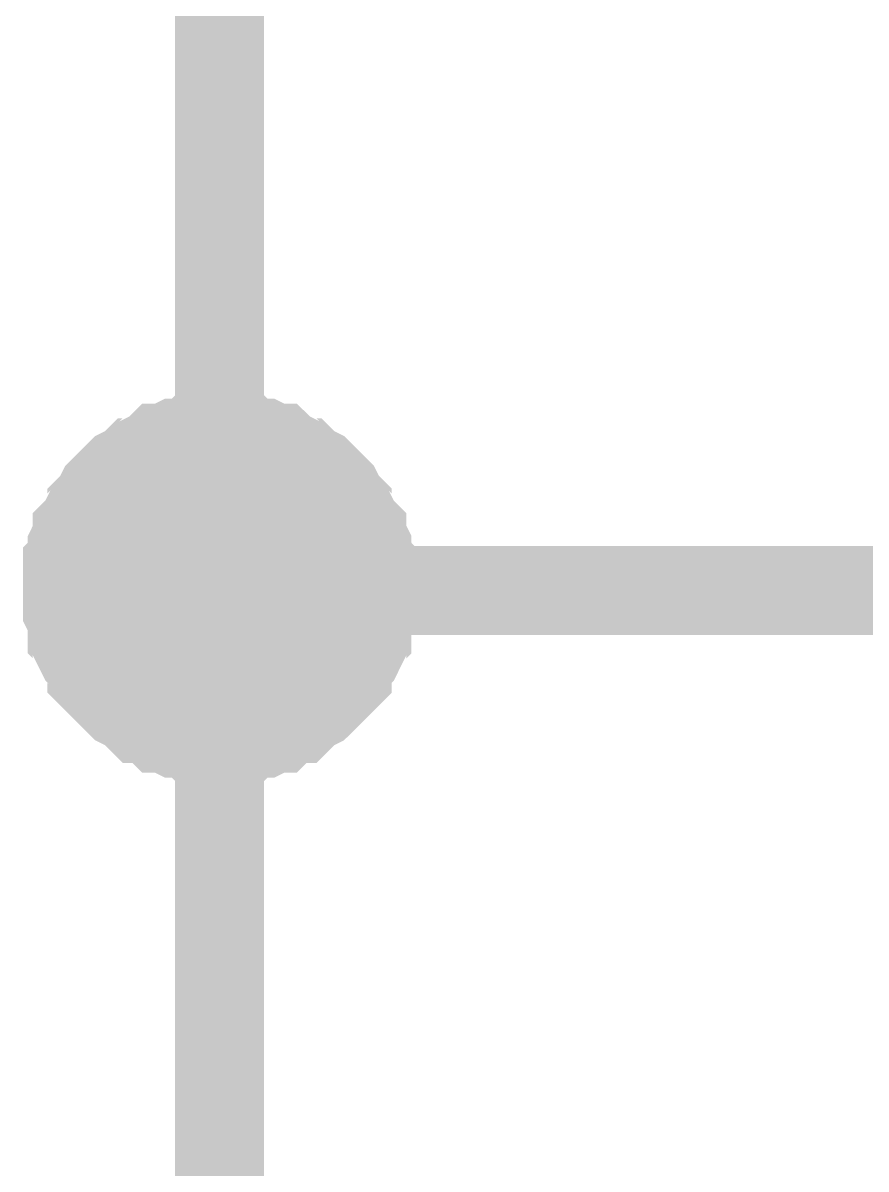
# Model space of a CAD drawing. Header units: millimetres. Extents: x 0 to 420, y 0 to 297.
# Drawn here: x 83.152 to 85.993, y 113.036 to 116.897 of the extents above; entities that cross this region are included whole.
import ezdxf

# ---------------------------------------------------------------- set-up
doc = ezdxf.new("R2010")
doc.units = ezdxf.units.MM
doc.layers.add('Sheet', color=255, linetype='Continuous')

msp = doc.modelspace()

# ---------------------------------------------------------------- linework, layer by layer
at = {"layer": 'Sheet'}
for points, const_width in [([(83.8146, 137.4883), (83.8146, 133.746), (83.8146, 129.9872), (83.8146, 126.2449), (83.8146, 122.486), (83.8146, 118.7437), (83.8146, 114.9848), (83.8146, 111.2425), (83.8146, 107.5002)], 0.2997), ([(83.3015, 114.9848), (83.3015, 115.018), (83.3015, 115.0345), (83.3015, 115.0676), (83.3181, 115.0842), (83.3181, 115.1173), (83.3181, 115.1339), (83.3346, 115.167), (83.3346, 115.1835), (83.3512, 115.2001), (83.3677, 115.2332), (83.3843, 115.2498), (83.3843, 115.2663), (83.4009, 115.2829), (83.4174, 115.316), (83.434, 115.3326), (83.4505, 115.3491), (83.4671, 115.3657), (83.4836, 115.3822), (83.5167, 115.3988), (83.5333, 115.4154), (83.5498, 115.4154), (83.5664, 115.4319), (83.5995, 115.4485), (83.616, 115.465), (83.6326, 115.465), (83.6657, 115.4816), (83.6822, 115.4816), (83.7153, 115.4816), (83.7319, 115.4982), (83.765, 115.4982), (83.7815, 115.4982), (83.8146, 115.4982)], 0.2997), ([(83.3015, 114.9848), (83.3015, 115.018), (83.3015, 115.0345), (83.3015, 115.0676), (83.3181, 115.0842), (83.3181, 115.1173), (83.3181, 115.1339), (83.3346, 115.167), (83.3346, 115.1835), (83.3512, 115.2001), (83.3677, 115.2332), (83.3843, 115.2498), (83.3843, 115.2663), (83.4009, 115.2829), (83.4174, 115.316), (83.434, 115.3326), (83.4505, 115.3491), (83.4671, 115.3657), (83.4836, 115.3822), (83.5167, 115.3988), (83.5333, 115.4154), (83.5498, 115.4154), (83.5664, 115.4319), (83.5995, 115.4485), (83.616, 115.465), (83.6326, 115.465), (83.6657, 115.4816), (83.6822, 115.4816), (83.7153, 115.4816), (83.7319, 115.4982), (83.765, 115.4982), (83.7815, 115.4982), (83.8146, 115.4982)], 0.2997), ([(83.3015, 114.9848), (83.3015, 115.018), (83.3015, 115.0345), (83.3015, 115.0676), (83.3181, 115.0842), (83.3181, 115.1173), (83.3181, 115.1339), (83.3346, 115.167), (83.3346, 115.1835), (83.3512, 115.2001), (83.3677, 115.2332), (83.3843, 115.2498), (83.3843, 115.2663), (83.4009, 115.2829), (83.4174, 115.316), (83.434, 115.3326), (83.4505, 115.3491), (83.4671, 115.3657), (83.4836, 115.3822), (83.5167, 115.3988), (83.5333, 115.4154), (83.5498, 115.4154), (83.5664, 115.4319), (83.5995, 115.4485), (83.616, 115.465), (83.6326, 115.465), (83.6657, 115.4816), (83.6822, 115.4816), (83.7153, 115.4816), (83.7319, 115.4982), (83.765, 115.4982), (83.7815, 115.4982), (83.8146, 115.4982)], 0.2997), ([(83.3015, 114.9848), (83.3015, 115.018), (83.3015, 115.0345), (83.3015, 115.0676), (83.3181, 115.0842), (83.3181, 115.1173), (83.3181, 115.1339), (83.3346, 115.167), (83.3346, 115.1835), (83.3512, 115.2001), (83.3677, 115.2332), (83.3843, 115.2498), (83.3843, 115.2663), (83.4009, 115.2829), (83.4174, 115.316), (83.434, 115.3326), (83.4505, 115.3491), (83.4671, 115.3657), (83.4836, 115.3822), (83.5167, 115.3988), (83.5333, 115.4154), (83.5498, 115.4154), (83.5664, 115.4319), (83.5995, 115.4485), (83.616, 115.465), (83.6326, 115.465), (83.6657, 115.4816), (83.6822, 115.4816), (83.7153, 115.4816), (83.7319, 115.4982), (83.765, 115.4982), (83.7815, 115.4982), (83.8146, 115.4982)], 0.2997), ([(83.3015, 114.9848), (83.3015, 115.018), (83.3015, 115.0345), (83.3015, 115.0676), (83.3181, 115.0842), (83.3181, 115.1173), (83.3181, 115.1339), (83.3346, 115.167), (83.3346, 115.1835), (83.3512, 115.2001), (83.3677, 115.2332), (83.3843, 115.2498), (83.3843, 115.2663), (83.4009, 115.2829), (83.4174, 115.316), (83.434, 115.3326), (83.4505, 115.3491), (83.4671, 115.3657), (83.4836, 115.3822), (83.5167, 115.3988), (83.5333, 115.4154), (83.5498, 115.4154), (83.5664, 115.4319), (83.5995, 115.4485), (83.616, 115.465), (83.6326, 115.465), (83.6657, 115.4816), (83.6822, 115.4816), (83.7153, 115.4816), (83.7319, 115.4982), (83.765, 115.4982), (83.7815, 115.4982), (83.8146, 115.4982)], 0.2997), ([(83.8146, 115.4982), (83.8146, 115.4982)], 0.2997), ([(83.8146, 115.4982), (83.8477, 115.4982), (83.8643, 115.4982), (83.8974, 115.4982), (83.9139, 115.4816), (83.947, 115.4816), (83.9636, 115.4816), (83.9967, 115.465), (84.0132, 115.465), (84.0298, 115.4485), (84.0629, 115.4319), (84.0794, 115.4154), (84.096, 115.4154), (84.1125, 115.3988), (84.1456, 115.3822), (84.1622, 115.3657), (84.1788, 115.3491), (84.1953, 115.3326), (84.2119, 115.316), (84.2284, 115.2829), (84.245, 115.2663), (84.245, 115.2498), (84.2615, 115.2332), (84.2781, 115.2001), (84.2946, 115.1835), (84.2946, 115.167), (84.3112, 115.1339), (84.3112, 115.1173), (84.3112, 115.0842), (84.3277, 115.0676), (84.3277, 115.0345), (84.3277, 115.018), (84.3277, 114.9848)], 0.2997), ([(83.8146, 115.4982), (83.8146, 115.4982)], 0.2997), ([(83.8146, 115.4982), (83.8477, 115.4982), (83.8643, 115.4982), (83.8974, 115.4982), (83.9139, 115.4816), (83.947, 115.4816), (83.9636, 115.4816), (83.9967, 115.465), (84.0132, 115.465), (84.0298, 115.4485), (84.0629, 115.4319), (84.0794, 115.4154), (84.096, 115.4154), (84.1125, 115.3988), (84.1456, 115.3822), (84.1622, 115.3657), (84.1788, 115.3491), (84.1953, 115.3326), (84.2119, 115.316), (84.2284, 115.2829), (84.245, 115.2663), (84.245, 115.2498), (84.2615, 115.2332), (84.2781, 115.2001), (84.2946, 115.1835), (84.2946, 115.167), (84.3112, 115.1339), (84.3112, 115.1173), (84.3112, 115.0842), (84.3277, 115.0676), (84.3277, 115.0345), (84.3277, 115.018), (84.3277, 114.9848)], 0.2997), ([(83.8146, 115.4982), (83.8146, 115.4982)], 0.2997), ([(83.8146, 115.4982), (83.8477, 115.4982), (83.8643, 115.4982), (83.8974, 115.4982), (83.9139, 115.4816), (83.947, 115.4816), (83.9636, 115.4816), (83.9967, 115.465), (84.0132, 115.465), (84.0298, 115.4485), (84.0629, 115.4319), (84.0794, 115.4154), (84.096, 115.4154), (84.1125, 115.3988), (84.1456, 115.3822), (84.1622, 115.3657), (84.1788, 115.3491), (84.1953, 115.3326), (84.2119, 115.316), (84.2284, 115.2829), (84.245, 115.2663), (84.245, 115.2498), (84.2615, 115.2332), (84.2781, 115.2001), (84.2946, 115.1835), (84.2946, 115.167), (84.3112, 115.1339), (84.3112, 115.1173), (84.3112, 115.0842), (84.3277, 115.0676), (84.3277, 115.0345), (84.3277, 115.018), (84.3277, 114.9848)], 0.2997), ([(83.8146, 115.4982), (83.8146, 115.4982)], 0.2997), ([(83.8146, 115.4982), (83.8477, 115.4982), (83.8643, 115.4982), (83.8974, 115.4982), (83.9139, 115.4816), (83.947, 115.4816), (83.9636, 115.4816), (83.9967, 115.465), (84.0132, 115.465), (84.0298, 115.4485), (84.0629, 115.4319), (84.0794, 115.4154), (84.096, 115.4154), (84.1125, 115.3988), (84.1456, 115.3822), (84.1622, 115.3657), (84.1788, 115.3491), (84.1953, 115.3326), (84.2119, 115.316), (84.2284, 115.2829), (84.245, 115.2663), (84.245, 115.2498), (84.2615, 115.2332), (84.2781, 115.2001), (84.2946, 115.1835), (84.2946, 115.167), (84.3112, 115.1339), (84.3112, 115.1173), (84.3112, 115.0842), (84.3277, 115.0676), (84.3277, 115.0345), (84.3277, 115.018), (84.3277, 114.9848)], 0.2997), ([(83.8146, 115.4982), (83.8146, 115.4982)], 0.2997), ([(83.8146, 115.4982), (83.8477, 115.4982), (83.8643, 115.4982), (83.8974, 115.4982), (83.9139, 115.4816), (83.947, 115.4816), (83.9636, 115.4816), (83.9967, 115.465), (84.0132, 115.465), (84.0298, 115.4485), (84.0629, 115.4319), (84.0794, 115.4154), (84.096, 115.4154), (84.1125, 115.3988), (84.1456, 115.3822), (84.1622, 115.3657), (84.1788, 115.3491), (84.1953, 115.3326), (84.2119, 115.316), (84.2284, 115.2829), (84.245, 115.2663), (84.245, 115.2498), (84.2615, 115.2332), (84.2781, 115.2001), (84.2946, 115.1835), (84.2946, 115.167), (84.3112, 115.1339), (84.3112, 115.1173), (84.3112, 115.0842), (84.3277, 115.0676), (84.3277, 115.0345), (84.3277, 115.018), (84.3277, 114.9848)], 0.2997), ([(83.3015, 114.9848), (83.3015, 115.018), (83.3015, 115.0345), (83.3015, 115.0676), (83.3181, 115.0842), (83.3181, 115.1173), (83.3181, 115.1339), (83.3346, 115.167), (83.3346, 115.1835), (83.3512, 115.2001), (83.3677, 115.2332), (83.3843, 115.2498), (83.3843, 115.2663), (83.4009, 115.2829), (83.4174, 115.316), (83.434, 115.3326), (83.4505, 115.3491), (83.4671, 115.3657), (83.4836, 115.3822), (83.5167, 115.3988), (83.5333, 115.4154), (83.5498, 115.4154), (83.5664, 115.4319), (83.5995, 115.4485), (83.616, 115.465), (83.6326, 115.465), (83.6657, 115.4816), (83.6822, 115.4816), (83.7153, 115.4816), (83.7319, 115.4982), (83.765, 115.4982), (83.7815, 115.4982), (83.8146, 115.4982)], 0.0991), ([(83.3015, 114.9848), (83.3015, 115.018), (83.3015, 115.0345), (83.3015, 115.0676), (83.3181, 115.0842), (83.3181, 115.1173), (83.3181, 115.1339), (83.3346, 115.167), (83.3346, 115.1835), (83.3512, 115.2001), (83.3677, 115.2332), (83.3843, 115.2498), (83.3843, 115.2663), (83.4009, 115.2829), (83.4174, 115.316), (83.434, 115.3326), (83.4505, 115.3491), (83.4671, 115.3657), (83.4836, 115.3822), (83.5167, 115.3988), (83.5333, 115.4154), (83.5498, 115.4154), (83.5664, 115.4319), (83.5995, 115.4485), (83.616, 115.465), (83.6326, 115.465), (83.6657, 115.4816), (83.6822, 115.4816), (83.7153, 115.4816), (83.7319, 115.4982), (83.765, 115.4982), (83.7815, 115.4982), (83.8146, 115.4982)], 0.0991), ([(83.3015, 114.9848), (83.3015, 115.018), (83.3015, 115.0345), (83.3015, 115.0676), (83.3181, 115.0842), (83.3181, 115.1173), (83.3181, 115.1339), (83.3346, 115.167), (83.3346, 115.1835), (83.3512, 115.2001), (83.3677, 115.2332), (83.3843, 115.2498), (83.3843, 115.2663), (83.4009, 115.2829), (83.4174, 115.316), (83.434, 115.3326), (83.4505, 115.3491), (83.4671, 115.3657), (83.4836, 115.3822), (83.5167, 115.3988), (83.5333, 115.4154), (83.5498, 115.4154), (83.5664, 115.4319), (83.5995, 115.4485), (83.616, 115.465), (83.6326, 115.465), (83.6657, 115.4816), (83.6822, 115.4816), (83.7153, 115.4816), (83.7319, 115.4982), (83.765, 115.4982), (83.7815, 115.4982), (83.8146, 115.4982)], 0.0991), ([(83.3015, 114.9848), (83.3015, 115.018), (83.3015, 115.0345), (83.3015, 115.0676), (83.3181, 115.0842), (83.3181, 115.1173), (83.3181, 115.1339), (83.3346, 115.167), (83.3346, 115.1835), (83.3512, 115.2001), (83.3677, 115.2332), (83.3843, 115.2498), (83.3843, 115.2663), (83.4009, 115.2829), (83.4174, 115.316), (83.434, 115.3326), (83.4505, 115.3491), (83.4671, 115.3657), (83.4836, 115.3822), (83.5167, 115.3988), (83.5333, 115.4154), (83.5498, 115.4154), (83.5664, 115.4319), (83.5995, 115.4485), (83.616, 115.465), (83.6326, 115.465), (83.6657, 115.4816), (83.6822, 115.4816), (83.7153, 115.4816), (83.7319, 115.4982), (83.765, 115.4982), (83.7815, 115.4982), (83.8146, 115.4982)], 0.0991), ([(83.3015, 114.9848), (83.3015, 115.018), (83.3015, 115.0345), (83.3015, 115.0676), (83.3181, 115.0842), (83.3181, 115.1173), (83.3181, 115.1339), (83.3346, 115.167), (83.3346, 115.1835), (83.3512, 115.2001), (83.3677, 115.2332), (83.3843, 115.2498), (83.3843, 115.2663), (83.4009, 115.2829), (83.4174, 115.316), (83.434, 115.3326), (83.4505, 115.3491), (83.4671, 115.3657), (83.4836, 115.3822), (83.5167, 115.3988), (83.5333, 115.4154), (83.5498, 115.4154), (83.5664, 115.4319), (83.5995, 115.4485), (83.616, 115.465), (83.6326, 115.465), (83.6657, 115.4816), (83.6822, 115.4816), (83.7153, 115.4816), (83.7319, 115.4982), (83.765, 115.4982), (83.7815, 115.4982), (83.8146, 115.4982)], 0.0991), ([(83.8146, 115.4982), (83.8146, 115.4982)], 0.0991), ([(83.8146, 115.4982), (83.8477, 115.4982), (83.8643, 115.4982), (83.8974, 115.4982), (83.9139, 115.4816), (83.947, 115.4816), (83.9636, 115.4816), (83.9967, 115.465), (84.0132, 115.465), (84.0298, 115.4485), (84.0629, 115.4319), (84.0794, 115.4154), (84.096, 115.4154), (84.1125, 115.3988), (84.1456, 115.3822), (84.1622, 115.3657), (84.1788, 115.3491), (84.1953, 115.3326), (84.2119, 115.316), (84.2284, 115.2829), (84.245, 115.2663), (84.245, 115.2498), (84.2615, 115.2332), (84.2781, 115.2001), (84.2946, 115.1835), (84.2946, 115.167), (84.3112, 115.1339), (84.3112, 115.1173), (84.3112, 115.0842), (84.3277, 115.0676), (84.3277, 115.0345), (84.3277, 115.018), (84.3277, 114.9848)], 0.0991), ([(83.8146, 115.4982), (83.8146, 115.4982)], 0.0991), ([(83.8146, 115.4982), (83.8477, 115.4982), (83.8643, 115.4982), (83.8974, 115.4982), (83.9139, 115.4816), (83.947, 115.4816), (83.9636, 115.4816), (83.9967, 115.465), (84.0132, 115.465), (84.0298, 115.4485), (84.0629, 115.4319), (84.0794, 115.4154), (84.096, 115.4154), (84.1125, 115.3988), (84.1456, 115.3822), (84.1622, 115.3657), (84.1788, 115.3491), (84.1953, 115.3326), (84.2119, 115.316), (84.2284, 115.2829), (84.245, 115.2663), (84.245, 115.2498), (84.2615, 115.2332), (84.2781, 115.2001), (84.2946, 115.1835), (84.2946, 115.167), (84.3112, 115.1339), (84.3112, 115.1173), (84.3112, 115.0842), (84.3277, 115.0676), (84.3277, 115.0345), (84.3277, 115.018), (84.3277, 114.9848)], 0.0991), ([(83.8146, 115.4982), (83.8146, 115.4982)], 0.0991), ([(83.8146, 115.4982), (83.8477, 115.4982), (83.8643, 115.4982), (83.8974, 115.4982), (83.9139, 115.4816), (83.947, 115.4816), (83.9636, 115.4816), (83.9967, 115.465), (84.0132, 115.465), (84.0298, 115.4485), (84.0629, 115.4319), (84.0794, 115.4154), (84.096, 115.4154), (84.1125, 115.3988), (84.1456, 115.3822), (84.1622, 115.3657), (84.1788, 115.3491), (84.1953, 115.3326), (84.2119, 115.316), (84.2284, 115.2829), (84.245, 115.2663), (84.245, 115.2498), (84.2615, 115.2332), (84.2781, 115.2001), (84.2946, 115.1835), (84.2946, 115.167), (84.3112, 115.1339), (84.3112, 115.1173), (84.3112, 115.0842), (84.3277, 115.0676), (84.3277, 115.0345), (84.3277, 115.018), (84.3277, 114.9848)], 0.0991), ([(83.8146, 115.4982), (83.8146, 115.4982)], 0.0991), ([(83.8146, 115.4982), (83.8477, 115.4982), (83.8643, 115.4982), (83.8974, 115.4982), (83.9139, 115.4816), (83.947, 115.4816), (83.9636, 115.4816), (83.9967, 115.465), (84.0132, 115.465), (84.0298, 115.4485), (84.0629, 115.4319), (84.0794, 115.4154), (84.096, 115.4154), (84.1125, 115.3988), (84.1456, 115.3822), (84.1622, 115.3657), (84.1788, 115.3491), (84.1953, 115.3326), (84.2119, 115.316), (84.2284, 115.2829), (84.245, 115.2663), (84.245, 115.2498), (84.2615, 115.2332), (84.2781, 115.2001), (84.2946, 115.1835), (84.2946, 115.167), (84.3112, 115.1339), (84.3112, 115.1173), (84.3112, 115.0842), (84.3277, 115.0676), (84.3277, 115.0345), (84.3277, 115.018), (84.3277, 114.9848)], 0.0991), ([(83.8146, 115.4982), (83.8146, 115.4982)], 0.0991), ([(83.8146, 115.4982), (83.8477, 115.4982), (83.8643, 115.4982), (83.8974, 115.4982), (83.9139, 115.4816), (83.947, 115.4816), (83.9636, 115.4816), (83.9967, 115.465), (84.0132, 115.465), (84.0298, 115.4485), (84.0629, 115.4319), (84.0794, 115.4154), (84.096, 115.4154), (84.1125, 115.3988), (84.1456, 115.3822), (84.1622, 115.3657), (84.1788, 115.3491), (84.1953, 115.3326), (84.2119, 115.316), (84.2284, 115.2829), (84.245, 115.2663), (84.245, 115.2498), (84.2615, 115.2332), (84.2781, 115.2001), (84.2946, 115.1835), (84.2946, 115.167), (84.3112, 115.1339), (84.3112, 115.1173), (84.3112, 115.0842), (84.3277, 115.0676), (84.3277, 115.0345), (84.3277, 115.018), (84.3277, 114.9848)], 0.0991), ([(83.8146, 114.4881), (83.7815, 114.4881), (83.765, 114.4881), (83.7319, 114.4881), (83.7153, 114.5046), (83.6822, 114.5046), (83.6657, 114.5046), (83.6326, 114.5212), (83.616, 114.5212), (83.5995, 114.5377), (83.5664, 114.5543), (83.5498, 114.5543), (83.5333, 114.5709), (83.5167, 114.5874), (83.4836, 114.604), (83.4671, 114.6205), (83.4505, 114.6371), (83.434, 114.6537), (83.4174, 114.6702), (83.4009, 114.6868), (83.3843, 114.7033), (83.3843, 114.7365), (83.3677, 114.753), (83.3512, 114.7696), (83.3346, 114.8027), (83.3346, 114.8192), (83.3181, 114.8358), (83.3181, 114.8689), (83.3181, 114.8855), (83.3015, 114.9186), (83.3015, 114.9352), (83.3015, 114.9683), (83.3015, 114.9848)], 0.2997), ([(83.3015, 114.9848), (83.3015, 114.9848)], 0.2997), ([(83.8146, 114.4881), (83.7815, 114.4881), (83.765, 114.4881), (83.7319, 114.4881), (83.7153, 114.5046), (83.6822, 114.5046), (83.6657, 114.5046), (83.6326, 114.5212), (83.616, 114.5212), (83.5995, 114.5377), (83.5664, 114.5543), (83.5498, 114.5543), (83.5333, 114.5709), (83.5167, 114.5874), (83.4836, 114.604), (83.4671, 114.6205), (83.4505, 114.6371), (83.434, 114.6537), (83.4174, 114.6702), (83.4009, 114.6868), (83.3843, 114.7033), (83.3843, 114.7365), (83.3677, 114.753), (83.3512, 114.7696), (83.3346, 114.8027), (83.3346, 114.8192), (83.3181, 114.8358), (83.3181, 114.8689), (83.3181, 114.8855), (83.3015, 114.9186), (83.3015, 114.9352), (83.3015, 114.9683), (83.3015, 114.9848)], 0.2997), ([(83.3015, 114.9848), (83.3015, 114.9848)], 0.2997), ([(83.8146, 114.4881), (83.7815, 114.4881), (83.765, 114.4881), (83.7319, 114.4881), (83.7153, 114.5046), (83.6822, 114.5046), (83.6657, 114.5046), (83.6326, 114.5212), (83.616, 114.5212), (83.5995, 114.5377), (83.5664, 114.5543), (83.5498, 114.5543), (83.5333, 114.5709), (83.5167, 114.5874), (83.4836, 114.604), (83.4671, 114.6205), (83.4505, 114.6371), (83.434, 114.6537), (83.4174, 114.6702), (83.4009, 114.6868), (83.3843, 114.7033), (83.3843, 114.7365), (83.3677, 114.753), (83.3512, 114.7696), (83.3346, 114.8027), (83.3346, 114.8192), (83.3181, 114.8358), (83.3181, 114.8689), (83.3181, 114.8855), (83.3015, 114.9186), (83.3015, 114.9352), (83.3015, 114.9683), (83.3015, 114.9848)], 0.2997), ([(83.3015, 114.9848), (83.3015, 114.9848)], 0.2997), ([(83.8146, 114.4881), (83.7815, 114.4881), (83.765, 114.4881), (83.7319, 114.4881), (83.7153, 114.5046), (83.6822, 114.5046), (83.6657, 114.5046), (83.6326, 114.5212), (83.616, 114.5212), (83.5995, 114.5377), (83.5664, 114.5543), (83.5498, 114.5543), (83.5333, 114.5709), (83.5167, 114.5874), (83.4836, 114.604), (83.4671, 114.6205), (83.4505, 114.6371), (83.434, 114.6537), (83.4174, 114.6702), (83.4009, 114.6868), (83.3843, 114.7033), (83.3843, 114.7365), (83.3677, 114.753), (83.3512, 114.7696), (83.3346, 114.8027), (83.3346, 114.8192), (83.3181, 114.8358), (83.3181, 114.8689), (83.3181, 114.8855), (83.3015, 114.9186), (83.3015, 114.9352), (83.3015, 114.9683), (83.3015, 114.9848)], 0.2997), ([(83.3015, 114.9848), (83.3015, 114.9848)], 0.2997), ([(83.8146, 114.4881), (83.7815, 114.4881), (83.765, 114.4881), (83.7319, 114.4881), (83.7153, 114.5046), (83.6822, 114.5046), (83.6657, 114.5046), (83.6326, 114.5212), (83.616, 114.5212), (83.5995, 114.5377), (83.5664, 114.5543), (83.5498, 114.5543), (83.5333, 114.5709), (83.5167, 114.5874), (83.4836, 114.604), (83.4671, 114.6205), (83.4505, 114.6371), (83.434, 114.6537), (83.4174, 114.6702), (83.4009, 114.6868), (83.3843, 114.7033), (83.3843, 114.7365), (83.3677, 114.753), (83.3512, 114.7696), (83.3346, 114.8027), (83.3346, 114.8192), (83.3181, 114.8358), (83.3181, 114.8689), (83.3181, 114.8855), (83.3015, 114.9186), (83.3015, 114.9352), (83.3015, 114.9683), (83.3015, 114.9848)], 0.2997), ([(83.3015, 114.9848), (83.3015, 114.9848)], 0.2997), ([(84.3277, 114.9848), (84.3277, 114.9683), (84.3277, 114.9352), (84.3277, 114.9186), (84.3112, 114.8855), (84.3112, 114.8689), (84.3112, 114.8358), (84.2946, 114.8192), (84.2946, 114.8027), (84.2781, 114.7696), (84.2615, 114.753), (84.245, 114.7365), (84.245, 114.7033), (84.2284, 114.6868), (84.2119, 114.6702), (84.1953, 114.6537), (84.1788, 114.6371), (84.1622, 114.6205), (84.1456, 114.604), (84.1125, 114.5874), (84.096, 114.5709), (84.0794, 114.5543), (84.0629, 114.5543), (84.0298, 114.5377), (84.0132, 114.5212), (83.9967, 114.5212), (83.9636, 114.5046), (83.947, 114.5046), (83.9139, 114.5046), (83.8974, 114.4881), (83.8643, 114.4881), (83.8477, 114.4881), (83.8146, 114.4881)], 0.2997), ([(86.3138, 114.9848), (83.8146, 114.9848)], 0.2997), ([(84.3277, 114.9848), (84.3277, 114.9683), (84.3277, 114.9352), (84.3277, 114.9186), (84.3112, 114.8855), (84.3112, 114.8689), (84.3112, 114.8358), (84.2946, 114.8192), (84.2946, 114.8027), (84.2781, 114.7696), (84.2615, 114.753), (84.245, 114.7365), (84.245, 114.7033), (84.2284, 114.6868), (84.2119, 114.6702), (84.1953, 114.6537), (84.1788, 114.6371), (84.1622, 114.6205), (84.1456, 114.604), (84.1125, 114.5874), (84.096, 114.5709), (84.0794, 114.5543), (84.0629, 114.5543), (84.0298, 114.5377), (84.0132, 114.5212), (83.9967, 114.5212), (83.9636, 114.5046), (83.947, 114.5046), (83.9139, 114.5046), (83.8974, 114.4881), (83.8643, 114.4881), (83.8477, 114.4881), (83.8146, 114.4881)], 0.2997), ([(84.3277, 114.9848), (84.3277, 114.9683), (84.3277, 114.9352), (84.3277, 114.9186), (84.3112, 114.8855), (84.3112, 114.8689), (84.3112, 114.8358), (84.2946, 114.8192), (84.2946, 114.8027), (84.2781, 114.7696), (84.2615, 114.753), (84.245, 114.7365), (84.245, 114.7033), (84.2284, 114.6868), (84.2119, 114.6702), (84.1953, 114.6537), (84.1788, 114.6371), (84.1622, 114.6205), (84.1456, 114.604), (84.1125, 114.5874), (84.096, 114.5709), (84.0794, 114.5543), (84.0629, 114.5543), (84.0298, 114.5377), (84.0132, 114.5212), (83.9967, 114.5212), (83.9636, 114.5046), (83.947, 114.5046), (83.9139, 114.5046), (83.8974, 114.4881), (83.8643, 114.4881), (83.8477, 114.4881), (83.8146, 114.4881)], 0.2997), ([(84.3277, 114.9848), (84.3277, 114.9683), (84.3277, 114.9352), (84.3277, 114.9186), (84.3112, 114.8855), (84.3112, 114.8689), (84.3112, 114.8358), (84.2946, 114.8192), (84.2946, 114.8027), (84.2781, 114.7696), (84.2615, 114.753), (84.245, 114.7365), (84.245, 114.7033), (84.2284, 114.6868), (84.2119, 114.6702), (84.1953, 114.6537), (84.1788, 114.6371), (84.1622, 114.6205), (84.1456, 114.604), (84.1125, 114.5874), (84.096, 114.5709), (84.0794, 114.5543), (84.0629, 114.5543), (84.0298, 114.5377), (84.0132, 114.5212), (83.9967, 114.5212), (83.9636, 114.5046), (83.947, 114.5046), (83.9139, 114.5046), (83.8974, 114.4881), (83.8643, 114.4881), (83.8477, 114.4881), (83.8146, 114.4881)], 0.2997), ([(84.3277, 114.9848), (84.3277, 114.9683), (84.3277, 114.9352), (84.3277, 114.9186), (84.3112, 114.8855), (84.3112, 114.8689), (84.3112, 114.8358), (84.2946, 114.8192), (84.2946, 114.8027), (84.2781, 114.7696), (84.2615, 114.753), (84.245, 114.7365), (84.245, 114.7033), (84.2284, 114.6868), (84.2119, 114.6702), (84.1953, 114.6537), (84.1788, 114.6371), (84.1622, 114.6205), (84.1456, 114.604), (84.1125, 114.5874), (84.096, 114.5709), (84.0794, 114.5543), (84.0629, 114.5543), (84.0298, 114.5377), (84.0132, 114.5212), (83.9967, 114.5212), (83.9636, 114.5046), (83.947, 114.5046), (83.9139, 114.5046), (83.8974, 114.4881), (83.8643, 114.4881), (83.8477, 114.4881), (83.8146, 114.4881)], 0.2997), ([(84.3277, 114.9848), (84.3277, 114.9848), (84.3277, 114.9848), (84.3277, 114.9848), (84.3277, 114.9848), (84.3277, 114.9848), (84.3277, 114.9848), (84.3277, 114.9848), (84.3277, 114.9848), (84.3277, 114.9848), (84.3277, 114.9848), (84.3277, 114.9848), (84.3277, 114.9848), (84.3277, 114.9848), (84.3277, 114.9848), (84.3277, 114.9848), (84.3277, 114.9848), (84.3277, 114.9848), (84.3277, 114.9848), (84.3277, 114.9848), (84.3277, 114.9848), (84.3277, 114.9848), (84.3277, 114.9848), (84.3277, 114.9848), (84.3277, 114.9848), (84.3277, 114.9848), (84.3277, 114.9848), (84.3277, 114.9848), (84.3277, 114.9848), (84.3277, 114.9848), (84.3277, 114.9848), (84.3277, 114.9848), (84.3277, 114.9848)], 0.2997), ([(84.3277, 114.9848), (84.3277, 114.9848)], 0.2997), ([(84.3277, 114.9848), (84.3277, 114.9848), (84.3277, 114.9848), (84.3277, 114.9848), (84.3277, 114.9848), (84.3277, 114.9848), (84.3277, 114.9848), (84.3277, 114.9848), (84.3277, 114.9848), (84.3277, 114.9848), (84.3277, 114.9848), (84.3277, 114.9848), (84.3277, 114.9848), (84.3277, 114.9848), (84.3277, 114.9848), (84.3277, 114.9848), (84.3277, 114.9848), (84.3277, 114.9848), (84.3277, 114.9848), (84.3277, 114.9848), (84.3277, 114.9848), (84.3277, 114.9848), (84.3277, 114.9848), (84.3277, 114.9848), (84.3277, 114.9848), (84.3277, 114.9848), (84.3277, 114.9848), (84.3277, 114.9848), (84.3277, 114.9848), (84.3277, 114.9848), (84.3277, 114.9848), (84.3277, 114.9848), (84.3277, 114.9848)], 0.2997), ([(84.3277, 114.9848), (84.3277, 114.9848)], 0.2997), ([(84.3277, 114.9848), (84.3277, 114.9848), (84.3277, 114.9848), (84.3277, 114.9848), (84.3277, 114.9848), (84.3277, 114.9848), (84.3277, 114.9848), (84.3277, 114.9848), (84.3277, 114.9848), (84.3277, 114.9848), (84.3277, 114.9848), (84.3277, 114.9848), (84.3277, 114.9848), (84.3277, 114.9848), (84.3277, 114.9848), (84.3277, 114.9848), (84.3277, 114.9848), (84.3277, 114.9848), (84.3277, 114.9848), (84.3277, 114.9848), (84.3277, 114.9848), (84.3277, 114.9848), (84.3277, 114.9848), (84.3277, 114.9848), (84.3277, 114.9848), (84.3277, 114.9848), (84.3277, 114.9848), (84.3277, 114.9848), (84.3277, 114.9848), (84.3277, 114.9848), (84.3277, 114.9848), (84.3277, 114.9848), (84.3277, 114.9848)], 0.2997), ([(84.3277, 114.9848), (84.3277, 114.9848)], 0.2997), ([(84.3277, 114.9848), (84.3277, 114.9848), (84.3277, 114.9848), (84.3277, 114.9848), (84.3277, 114.9848), (84.3277, 114.9848), (84.3277, 114.9848), (84.3277, 114.9848), (84.3277, 114.9848), (84.3277, 114.9848), (84.3277, 114.9848), (84.3277, 114.9848), (84.3277, 114.9848), (84.3277, 114.9848), (84.3277, 114.9848), (84.3277, 114.9848), (84.3277, 114.9848), (84.3277, 114.9848), (84.3277, 114.9848), (84.3277, 114.9848), (84.3277, 114.9848), (84.3277, 114.9848), (84.3277, 114.9848), (84.3277, 114.9848), (84.3277, 114.9848), (84.3277, 114.9848), (84.3277, 114.9848), (84.3277, 114.9848), (84.3277, 114.9848), (84.3277, 114.9848), (84.3277, 114.9848), (84.3277, 114.9848), (84.3277, 114.9848)], 0.2997), ([(84.3277, 114.9848), (84.3277, 114.9848)], 0.2997), ([(84.3277, 114.9848), (84.3277, 114.9848), (84.3277, 114.9848), (84.3277, 114.9848), (84.3277, 114.9848), (84.3277, 114.9848), (84.3277, 114.9848), (84.3277, 114.9848), (84.3277, 114.9848), (84.3277, 114.9848), (84.3277, 114.9848), (84.3277, 114.9848), (84.3277, 114.9848), (84.3277, 114.9848), (84.3277, 114.9848), (84.3277, 114.9848), (84.3277, 114.9848), (84.3277, 114.9848), (84.3277, 114.9848), (84.3277, 114.9848), (84.3277, 114.9848), (84.3277, 114.9848), (84.3277, 114.9848), (84.3277, 114.9848), (84.3277, 114.9848), (84.3277, 114.9848), (84.3277, 114.9848), (84.3277, 114.9848), (84.3277, 114.9848), (84.3277, 114.9848), (84.3277, 114.9848), (84.3277, 114.9848), (84.3277, 114.9848)], 0.2997), ([(84.3277, 114.9848), (84.3277, 114.9848)], 0.2997), ([(83.8146, 114.4881), (83.7815, 114.4881), (83.765, 114.4881), (83.7319, 114.4881), (83.7153, 114.5046), (83.6822, 114.5046), (83.6657, 114.5046), (83.6326, 114.5212), (83.616, 114.5212), (83.5995, 114.5377), (83.5664, 114.5543), (83.5498, 114.5543), (83.5333, 114.5709), (83.5167, 114.5874), (83.4836, 114.604), (83.4671, 114.6205), (83.4505, 114.6371), (83.434, 114.6537), (83.4174, 114.6702), (83.4009, 114.6868), (83.3843, 114.7033), (83.3843, 114.7365), (83.3677, 114.753), (83.3512, 114.7696), (83.3346, 114.8027), (83.3346, 114.8192), (83.3181, 114.8358), (83.3181, 114.8689), (83.3181, 114.8855), (83.3015, 114.9186), (83.3015, 114.9352), (83.3015, 114.9683), (83.3015, 114.9848)], 0.0991), ([(83.3015, 114.9848), (83.3015, 114.9848)], 0.0991), ([(83.8146, 114.4881), (83.7815, 114.4881), (83.765, 114.4881), (83.7319, 114.4881), (83.7153, 114.5046), (83.6822, 114.5046), (83.6657, 114.5046), (83.6326, 114.5212), (83.616, 114.5212), (83.5995, 114.5377), (83.5664, 114.5543), (83.5498, 114.5543), (83.5333, 114.5709), (83.5167, 114.5874), (83.4836, 114.604), (83.4671, 114.6205), (83.4505, 114.6371), (83.434, 114.6537), (83.4174, 114.6702), (83.4009, 114.6868), (83.3843, 114.7033), (83.3843, 114.7365), (83.3677, 114.753), (83.3512, 114.7696), (83.3346, 114.8027), (83.3346, 114.8192), (83.3181, 114.8358), (83.3181, 114.8689), (83.3181, 114.8855), (83.3015, 114.9186), (83.3015, 114.9352), (83.3015, 114.9683), (83.3015, 114.9848)], 0.0991), ([(83.3015, 114.9848), (83.3015, 114.9848)], 0.0991), ([(83.8146, 114.4881), (83.7815, 114.4881), (83.765, 114.4881), (83.7319, 114.4881), (83.7153, 114.5046), (83.6822, 114.5046), (83.6657, 114.5046), (83.6326, 114.5212), (83.616, 114.5212), (83.5995, 114.5377), (83.5664, 114.5543), (83.5498, 114.5543), (83.5333, 114.5709), (83.5167, 114.5874), (83.4836, 114.604), (83.4671, 114.6205), (83.4505, 114.6371), (83.434, 114.6537), (83.4174, 114.6702), (83.4009, 114.6868), (83.3843, 114.7033), (83.3843, 114.7365), (83.3677, 114.753), (83.3512, 114.7696), (83.3346, 114.8027), (83.3346, 114.8192), (83.3181, 114.8358), (83.3181, 114.8689), (83.3181, 114.8855), (83.3015, 114.9186), (83.3015, 114.9352), (83.3015, 114.9683), (83.3015, 114.9848)], 0.0991), ([(83.3015, 114.9848), (83.3015, 114.9848)], 0.0991), ([(83.8146, 114.4881), (83.7815, 114.4881), (83.765, 114.4881), (83.7319, 114.4881), (83.7153, 114.5046), (83.6822, 114.5046), (83.6657, 114.5046), (83.6326, 114.5212), (83.616, 114.5212), (83.5995, 114.5377), (83.5664, 114.5543), (83.5498, 114.5543), (83.5333, 114.5709), (83.5167, 114.5874), (83.4836, 114.604), (83.4671, 114.6205), (83.4505, 114.6371), (83.434, 114.6537), (83.4174, 114.6702), (83.4009, 114.6868), (83.3843, 114.7033), (83.3843, 114.7365), (83.3677, 114.753), (83.3512, 114.7696), (83.3346, 114.8027), (83.3346, 114.8192), (83.3181, 114.8358), (83.3181, 114.8689), (83.3181, 114.8855), (83.3015, 114.9186), (83.3015, 114.9352), (83.3015, 114.9683), (83.3015, 114.9848)], 0.0991), ([(83.3015, 114.9848), (83.3015, 114.9848)], 0.0991), ([(83.8146, 114.4881), (83.7815, 114.4881), (83.765, 114.4881), (83.7319, 114.4881), (83.7153, 114.5046), (83.6822, 114.5046), (83.6657, 114.5046), (83.6326, 114.5212), (83.616, 114.5212), (83.5995, 114.5377), (83.5664, 114.5543), (83.5498, 114.5543), (83.5333, 114.5709), (83.5167, 114.5874), (83.4836, 114.604), (83.4671, 114.6205), (83.4505, 114.6371), (83.434, 114.6537), (83.4174, 114.6702), (83.4009, 114.6868), (83.3843, 114.7033), (83.3843, 114.7365), (83.3677, 114.753), (83.3512, 114.7696), (83.3346, 114.8027), (83.3346, 114.8192), (83.3181, 114.8358), (83.3181, 114.8689), (83.3181, 114.8855), (83.3015, 114.9186), (83.3015, 114.9352), (83.3015, 114.9683), (83.3015, 114.9848)], 0.0991), ([(83.3015, 114.9848), (83.3015, 114.9848)], 0.0991), ([(84.3277, 114.9848), (84.3277, 114.9683), (84.3277, 114.9352), (84.3277, 114.9186), (84.3112, 114.8855), (84.3112, 114.8689), (84.3112, 114.8358), (84.2946, 114.8192), (84.2946, 114.8027), (84.2781, 114.7696), (84.2615, 114.753), (84.245, 114.7365), (84.245, 114.7033), (84.2284, 114.6868), (84.2119, 114.6702), (84.1953, 114.6537), (84.1788, 114.6371), (84.1622, 114.6205), (84.1456, 114.604), (84.1125, 114.5874), (84.096, 114.5709), (84.0794, 114.5543), (84.0629, 114.5543), (84.0298, 114.5377), (84.0132, 114.5212), (83.9967, 114.5212), (83.9636, 114.5046), (83.947, 114.5046), (83.9139, 114.5046), (83.8974, 114.4881), (83.8643, 114.4881), (83.8477, 114.4881), (83.8146, 114.4881)], 0.0991), ([(84.3277, 114.9848), (84.3277, 114.9683), (84.3277, 114.9352), (84.3277, 114.9186), (84.3112, 114.8855), (84.3112, 114.8689), (84.3112, 114.8358), (84.2946, 114.8192), (84.2946, 114.8027), (84.2781, 114.7696), (84.2615, 114.753), (84.245, 114.7365), (84.245, 114.7033), (84.2284, 114.6868), (84.2119, 114.6702), (84.1953, 114.6537), (84.1788, 114.6371), (84.1622, 114.6205), (84.1456, 114.604), (84.1125, 114.5874), (84.096, 114.5709), (84.0794, 114.5543), (84.0629, 114.5543), (84.0298, 114.5377), (84.0132, 114.5212), (83.9967, 114.5212), (83.9636, 114.5046), (83.947, 114.5046), (83.9139, 114.5046), (83.8974, 114.4881), (83.8643, 114.4881), (83.8477, 114.4881), (83.8146, 114.4881)], 0.0991), ([(84.3277, 114.9848), (84.3277, 114.9683), (84.3277, 114.9352), (84.3277, 114.9186), (84.3112, 114.8855), (84.3112, 114.8689), (84.3112, 114.8358), (84.2946, 114.8192), (84.2946, 114.8027), (84.2781, 114.7696), (84.2615, 114.753), (84.245, 114.7365), (84.245, 114.7033), (84.2284, 114.6868), (84.2119, 114.6702), (84.1953, 114.6537), (84.1788, 114.6371), (84.1622, 114.6205), (84.1456, 114.604), (84.1125, 114.5874), (84.096, 114.5709), (84.0794, 114.5543), (84.0629, 114.5543), (84.0298, 114.5377), (84.0132, 114.5212), (83.9967, 114.5212), (83.9636, 114.5046), (83.947, 114.5046), (83.9139, 114.5046), (83.8974, 114.4881), (83.8643, 114.4881), (83.8477, 114.4881), (83.8146, 114.4881)], 0.0991), ([(84.3277, 114.9848), (84.3277, 114.9683), (84.3277, 114.9352), (84.3277, 114.9186), (84.3112, 114.8855), (84.3112, 114.8689), (84.3112, 114.8358), (84.2946, 114.8192), (84.2946, 114.8027), (84.2781, 114.7696), (84.2615, 114.753), (84.245, 114.7365), (84.245, 114.7033), (84.2284, 114.6868), (84.2119, 114.6702), (84.1953, 114.6537), (84.1788, 114.6371), (84.1622, 114.6205), (84.1456, 114.604), (84.1125, 114.5874), (84.096, 114.5709), (84.0794, 114.5543), (84.0629, 114.5543), (84.0298, 114.5377), (84.0132, 114.5212), (83.9967, 114.5212), (83.9636, 114.5046), (83.947, 114.5046), (83.9139, 114.5046), (83.8974, 114.4881), (83.8643, 114.4881), (83.8477, 114.4881), (83.8146, 114.4881)], 0.0991), ([(84.3277, 114.9848), (84.3277, 114.9683), (84.3277, 114.9352), (84.3277, 114.9186), (84.3112, 114.8855), (84.3112, 114.8689), (84.3112, 114.8358), (84.2946, 114.8192), (84.2946, 114.8027), (84.2781, 114.7696), (84.2615, 114.753), (84.245, 114.7365), (84.245, 114.7033), (84.2284, 114.6868), (84.2119, 114.6702), (84.1953, 114.6537), (84.1788, 114.6371), (84.1622, 114.6205), (84.1456, 114.604), (84.1125, 114.5874), (84.096, 114.5709), (84.0794, 114.5543), (84.0629, 114.5543), (84.0298, 114.5377), (84.0132, 114.5212), (83.9967, 114.5212), (83.9636, 114.5046), (83.947, 114.5046), (83.9139, 114.5046), (83.8974, 114.4881), (83.8643, 114.4881), (83.8477, 114.4881), (83.8146, 114.4881)], 0.0991), ([(84.3277, 114.9848), (84.3277, 114.9848), (84.3277, 114.9848), (84.3277, 114.9848), (84.3277, 114.9848), (84.3277, 114.9848), (84.3277, 114.9848), (84.3277, 114.9848), (84.3277, 114.9848), (84.3277, 114.9848), (84.3277, 114.9848), (84.3277, 114.9848), (84.3277, 114.9848), (84.3277, 114.9848), (84.3277, 114.9848), (84.3277, 114.9848), (84.3277, 114.9848), (84.3277, 114.9848), (84.3277, 114.9848), (84.3277, 114.9848), (84.3277, 114.9848), (84.3277, 114.9848), (84.3277, 114.9848), (84.3277, 114.9848), (84.3277, 114.9848), (84.3277, 114.9848), (84.3277, 114.9848), (84.3277, 114.9848), (84.3277, 114.9848), (84.3277, 114.9848), (84.3277, 114.9848), (84.3277, 114.9848), (84.3277, 114.9848)], 0.0991), ([(84.3277, 114.9848), (84.3277, 114.9848)], 0.0991), ([(84.3277, 114.9848), (84.3277, 114.9848), (84.3277, 114.9848), (84.3277, 114.9848), (84.3277, 114.9848), (84.3277, 114.9848), (84.3277, 114.9848), (84.3277, 114.9848), (84.3277, 114.9848), (84.3277, 114.9848), (84.3277, 114.9848), (84.3277, 114.9848), (84.3277, 114.9848), (84.3277, 114.9848), (84.3277, 114.9848), (84.3277, 114.9848), (84.3277, 114.9848), (84.3277, 114.9848), (84.3277, 114.9848), (84.3277, 114.9848), (84.3277, 114.9848), (84.3277, 114.9848), (84.3277, 114.9848), (84.3277, 114.9848), (84.3277, 114.9848), (84.3277, 114.9848), (84.3277, 114.9848), (84.3277, 114.9848), (84.3277, 114.9848), (84.3277, 114.9848), (84.3277, 114.9848), (84.3277, 114.9848), (84.3277, 114.9848)], 0.0991), ([(84.3277, 114.9848), (84.3277, 114.9848)], 0.0991), ([(84.3277, 114.9848), (84.3277, 114.9848), (84.3277, 114.9848), (84.3277, 114.9848), (84.3277, 114.9848), (84.3277, 114.9848), (84.3277, 114.9848), (84.3277, 114.9848), (84.3277, 114.9848), (84.3277, 114.9848), (84.3277, 114.9848), (84.3277, 114.9848), (84.3277, 114.9848), (84.3277, 114.9848), (84.3277, 114.9848), (84.3277, 114.9848), (84.3277, 114.9848), (84.3277, 114.9848), (84.3277, 114.9848), (84.3277, 114.9848), (84.3277, 114.9848), (84.3277, 114.9848), (84.3277, 114.9848), (84.3277, 114.9848), (84.3277, 114.9848), (84.3277, 114.9848), (84.3277, 114.9848), (84.3277, 114.9848), (84.3277, 114.9848), (84.3277, 114.9848), (84.3277, 114.9848), (84.3277, 114.9848), (84.3277, 114.9848)], 0.0991), ([(84.3277, 114.9848), (84.3277, 114.9848)], 0.0991), ([(84.3277, 114.9848), (84.3277, 114.9848), (84.3277, 114.9848), (84.3277, 114.9848), (84.3277, 114.9848), (84.3277, 114.9848), (84.3277, 114.9848), (84.3277, 114.9848), (84.3277, 114.9848), (84.3277, 114.9848), (84.3277, 114.9848), (84.3277, 114.9848), (84.3277, 114.9848), (84.3277, 114.9848), (84.3277, 114.9848), (84.3277, 114.9848), (84.3277, 114.9848), (84.3277, 114.9848), (84.3277, 114.9848), (84.3277, 114.9848), (84.3277, 114.9848), (84.3277, 114.9848), (84.3277, 114.9848), (84.3277, 114.9848), (84.3277, 114.9848), (84.3277, 114.9848), (84.3277, 114.9848), (84.3277, 114.9848), (84.3277, 114.9848), (84.3277, 114.9848), (84.3277, 114.9848), (84.3277, 114.9848), (84.3277, 114.9848)], 0.0991), ([(84.3277, 114.9848), (84.3277, 114.9848)], 0.0991), ([(84.3277, 114.9848), (84.3277, 114.9848), (84.3277, 114.9848), (84.3277, 114.9848), (84.3277, 114.9848), (84.3277, 114.9848), (84.3277, 114.9848), (84.3277, 114.9848), (84.3277, 114.9848), (84.3277, 114.9848), (84.3277, 114.9848), (84.3277, 114.9848), (84.3277, 114.9848), (84.3277, 114.9848), (84.3277, 114.9848), (84.3277, 114.9848), (84.3277, 114.9848), (84.3277, 114.9848), (84.3277, 114.9848), (84.3277, 114.9848), (84.3277, 114.9848), (84.3277, 114.9848), (84.3277, 114.9848), (84.3277, 114.9848), (84.3277, 114.9848), (84.3277, 114.9848), (84.3277, 114.9848), (84.3277, 114.9848), (84.3277, 114.9848), (84.3277, 114.9848), (84.3277, 114.9848), (84.3277, 114.9848), (84.3277, 114.9848)], 0.0991), ([(84.3277, 114.9848), (84.3277, 114.9848)], 0.0991)]:
    msp.add_lwpolyline(points, dxfattribs=dict(at, const_width=const_width))
at = {"layer": 'Sheet', "const_width": 0.508}
msp.add_lwpolyline([(83.496, 115, 1), (84.004, 115, 1)], format="xyb", close=True, dxfattribs=at)

doc.saveas('drawing.dxf')
